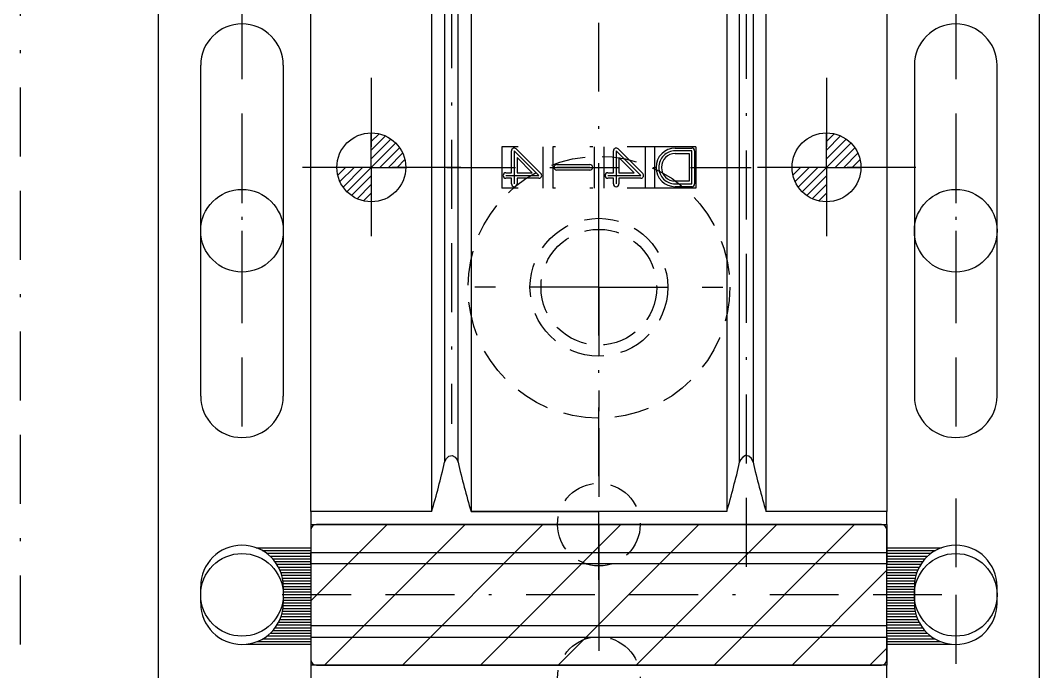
# Model space of a CAD drawing. Extents: x -430 to 437, y -440 to 538.
# Drawn here: x 216.33 to 253.33, y -135.19 to -111.57 of the extents above; entities that cross this region are included whole.
import ezdxf

# ---------------------------------------------------------------- set-up
doc = ezdxf.new("R2010")
doc.units = 0
for name, pattern in [('BORDER', [8.75, 2.5, -1.25, 2.5, -1.25, 0, -1.25]), ('DIVIDE', [6.25, 2.5, -1.25, 0, -1.25, 0, -1.25]), ('HIDDEN', [1.875, 1.25, -0.625])]:
    doc.linetypes.add(name, pattern=pattern)
for name, color, linetype in [('1', 7, 'CONTINUOUS'), ('100', 7, 'CONTINUOUS'), ('2', 7, 'CONTINUOUS'), ('200', 7, 'CONTINUOUS')]:
    doc.layers.add(name, color=color, linetype=linetype)

msp = doc.modelspace()

# ---------------------------------------------------------------- linework, layer by layer
at = {"layer": '1', "color": 141, "linetype": 'BORDER'}
for p, q in [((216.3318, -394.6018), (216.3318, 13.3982)), ((216.3318, -394.6018), (216.3318, 13.3982)), ((237.3318, -131.8538), (237.3318, -97.5477)), ((224.3768, -111.1986), (224.3768, -127.1986)), ((250.2868, -111.1986), (250.2868, -127.1986)), ((229.0698, -113.6498), (229.0698, -116.8998)), ((245.5938, -113.6498), (245.5938, -116.8998)), ((224.3768, -115.6986), (224.3768, -119.1986)), ((250.2868, -115.6986), (250.2868, -119.1986)), ((229.0698, -116.8998), (225.8198, -116.8998)), ((232.3198, -116.8998), (229.0698, -116.8998)), ((229.0698, -116.8998), (229.0698, -120.1498)), ((231.8068, -116.8998), (242.8568, -116.8998)), ((245.5938, -116.8998), (242.3438, -116.8998)), ((248.8438, -116.8998), (245.5938, -116.8998)), ((245.5938, -116.8998), (245.5938, -120.1498)), ((224.3768, -119.1986), (224.3768, -122.6986)), ((250.2868, -119.1986), (250.2868, -122.6986)), ((237.3318, -126.3538), (237.3318, -129.8538)), ((250.2868, -128.9038), (250.2868, -132.4038)), ((237.3318, -129.8538), (233.8318, -129.8538)), ((240.8318, -129.8538), (237.3318, -129.8538)), ((237.3318, -129.8538), (237.3318, -133.3538)), ((237.3318, -131.9215), (237.3318, -135.4215)), ((237.3318, -131.9338), (237.3318, -174.5918)), ((249.7868, -132.4038), (224.8768, -132.4038)), ((250.2868, -132.4038), (250.2868, -135.9038))]:
    msp.add_line(p, q, dxfattribs=at)
at = {"layer": '1', "color": 71, "linetype": 'CONTINUOUS'}
for p, q in [((221.3318, -107.0058), (221.3318, -160.3718)), ((253.3318, -160.3718), (253.3318, -107.0058))]:
    msp.add_line(p, q, dxfattribs=at)
at = {"layer": '1', "color": 7, "linetype": 'CONTINUOUS'}
for p, q in [((226.8768, -129.3862), (226.8768, -109.0111)), ((247.7868, -109.0111), (247.7868, -129.3862)), ((231.2628, -129.3862), (226.8768, -129.3862)), ((226.8768, -129.3862), (226.8768, -129.8538)), ((241.9728, -129.3862), (232.6908, -129.3862)), ((247.7868, -129.3862), (243.4008, -129.3862)), ((247.7868, -129.8538), (247.7868, -129.3862)), ((226.8768, -129.8538), (247.7868, -129.8538)), ((226.8768, -129.8538), (226.8768, -130.8738)), ((247.7868, -129.8538), (247.7868, -130.8738)), ((226.8768, -131.2818), (226.8768, -130.8738)), ((226.8768, -130.8738), (247.7868, -130.8738)), ((247.7868, -130.8738), (247.7868, -131.2818)), ((247.7868, -131.2818), (226.8768, -131.2818)), ((247.7868, -133.5258), (226.8768, -133.5258)), ((226.8768, -133.5258), (226.8768, -133.9338)), ((247.7868, -133.9338), (247.7868, -133.5258)), ((226.8768, -133.9338), (247.7868, -133.9338)), ((226.8768, -133.9338), (226.8768, -134.9538)), ((247.7868, -133.9338), (247.7868, -134.9538)), ((247.7868, -134.9538), (226.8768, -134.9538)), ((226.8768, -134.9538), (226.8768, -135.4215)), ((247.7868, -135.4215), (247.7868, -134.9538))]:
    msp.add_line(p, q, dxfattribs=at)
at = {"layer": '1', "color": 254, "linetype": 'CONTINUOUS'}
for p, q in [((222.8768, -125.1986), (222.8768, -113.1986)), ((225.8768, -113.1986), (225.8768, -125.1986)), ((248.7868, -113.1986), (248.7868, -125.1986)), ((251.7868, -125.1986), (251.7868, -113.1986)), ((222.8768, -132.7038), (222.8768, -132.1038)), ((225.8768, -132.1038), (225.8768, -132.7038)), ((248.7868, -132.1038), (248.7868, -132.7038)), ((251.7868, -132.7038), (251.7868, -132.1038))]:
    msp.add_line(p, q, dxfattribs=at)
at = {"layer": '1', "color": 121, "linetype": 'CONTINUOUS'}
for p, q in [((229.0698, -116.8998), (229.0698, -115.6498)), ((229.3504, -115.6817), (229.0698, -115.9623)), ((229.5841, -115.7605), (229.0698, -116.2748)), ((245.5938, -116.8998), (245.5938, -115.6498)), ((245.8744, -115.6817), (245.5938, -115.9623)), ((246.1081, -115.7605), (245.5938, -116.2748)), ((229.7835, -115.8736), (229.0698, -116.5873)), ((229.9537, -116.016), (229.0698, -116.8998)), ((246.3075, -115.8736), (245.5938, -116.5873)), ((246.4777, -116.016), (245.5938, -116.8998)), ((230.096, -116.1861), (229.3823, -116.8998)), ((230.2091, -116.3855), (229.6948, -116.8998)), ((246.62, -116.1861), (245.9063, -116.8998)), ((246.7331, -116.3855), (246.2188, -116.8998)), ((229.0698, -116.8998), (227.8198, -116.8998)), ((227.8517, -117.1804), (228.1323, -116.8998)), ((227.9305, -117.4141), (228.4448, -116.8998)), ((228.0436, -117.6135), (228.7573, -116.8998)), ((228.1859, -117.7837), (229.0698, -116.8998)), ((229.0698, -116.8998), (230.3198, -116.8998)), ((229.0698, -116.8998), (229.0698, -118.1498)), ((230.2879, -116.6192), (230.0073, -116.8998)), ((245.5938, -116.8998), (244.3438, -116.8998)), ((244.3757, -117.1804), (244.6563, -116.8998)), ((244.4545, -117.4141), (244.9688, -116.8998)), ((244.5676, -117.6135), (245.2813, -116.8998)), ((244.7099, -117.7837), (245.5938, -116.8998)), ((245.5938, -116.8998), (246.8438, -116.8998)), ((245.5938, -116.8998), (245.5938, -118.1498)), ((246.8119, -116.6192), (246.5313, -116.8998)), ((228.3561, -117.926), (229.0698, -117.2123)), ((244.8801, -117.926), (245.5938, -117.2123)), ((228.5555, -118.0391), (229.0698, -117.5248)), ((245.0795, -118.0391), (245.5938, -117.5248)), ((228.7892, -118.1179), (229.0698, -117.8373)), ((245.3132, -118.1179), (245.5938, -117.8373))]:
    msp.add_line(p, q, dxfattribs=at)
at = {"layer": '1', "color": 11, "linetype": 'CONTINUOUS'}
for p, q in [((226.8768, -132.622), (229.645, -129.8538)), ((227.3734, -134.9538), (232.4734, -129.8538)), ((230.2019, -134.9538), (235.3019, -129.8538)), ((233.0303, -134.9538), (238.1303, -129.8538)), ((235.8587, -134.9538), (240.9587, -129.8538)), ((238.6872, -134.9538), (243.7872, -129.8538)), ((241.5156, -134.9538), (246.6156, -129.8538)), ((244.344, -134.9538), (247.7868, -131.511)), ((247.1724, -134.9538), (247.7868, -134.3394))]:
    msp.add_line(p, q, dxfattribs=at)
at = {"layer": '1', "color": 91, "linetype": 'CONTINUOUS'}
for p, q in [((247.5868, -129.8538), (227.0768, -129.8538)), ((226.8768, -130.0538), (226.8768, -134.7538)), ((247.7868, -134.7538), (247.7868, -130.0538)), ((227.0768, -134.9538), (247.5868, -134.9538))]:
    msp.add_line(p, q, dxfattribs=at)
at = {"layer": '1', "color": 121, "linetype": 'CONTINUOUS'}
for centre in [(229.0698, -116.8998), (245.5938, -116.8998)]:
    msp.add_circle(centre, 1.25, dxfattribs=at)
at = {"layer": '1', "color": 121, "linetype": 'HIDDEN'}
msp.add_circle((237.3318, -121.2477), 4.75, dxfattribs=at)
at = {"layer": '1', "color": 254, "linetype": 'CONTINUOUS'}
for centre in [(224.3768, -119.1986), (250.2868, -119.1986), (224.3768, -132.4038), (250.2868, -132.4038)]:
    msp.add_circle(centre, 1.5, dxfattribs=at)
at = {"layer": '1', "color": 7, "linetype": 'HIDDEN'}
for centre in [(237.3318, -129.8538), (237.3318, -135.4215)]:
    msp.add_circle(centre, 1.5, dxfattribs=at)
at = {"layer": '1', "color": 254, "linetype": 'CONTINUOUS'}
for centre, start, end in [((224.3768, -113.1986), 0, 180), ((250.2868, -113.1986), 0, 180), ((224.3768, -125.1986), 180, 0), ((250.2868, -125.1986), 180, 0), ((224.3768, -132.1038), 0, 180), ((250.2868, -132.1038), 0, 180), ((224.3768, -132.7038), 180, 0), ((250.2868, -132.7038), 180, 0)]:
    msp.add_arc(centre, 1.5, start, end, dxfattribs=at)
at = {"layer": '1', "color": 91, "linetype": 'CONTINUOUS'}
for centre, start, end in [((227.0768, -130.0538), 90, 180), ((247.5868, -130.0538), 0, 90), ((227.0768, -134.7538), 180, 270), ((247.5868, -134.7538), 270, 0)]:
    msp.add_arc(centre, 0.2, start, end, dxfattribs=at)
at = {"layer": '100', "color": 213, "linetype": 'CONTINUOUS'}
for p, q in [((224.8926, -130.6953), (226.8768, -130.6953)), ((225.1101, -130.7953), (226.8768, -130.7953)), ((225.2653, -130.8953), (226.8768, -130.8953)), ((247.7868, -130.6953), (249.7711, -130.6953)), ((247.7868, -130.7953), (249.5535, -130.7953)), ((247.7868, -130.8953), (249.3983, -130.8953)), ((225.3873, -130.9953), (226.8768, -130.9953)), ((225.4872, -131.0953), (226.8768, -131.0953)), ((225.5704, -131.1953), (226.8768, -131.1953)), ((225.6403, -131.2953), (226.8768, -131.2953)), ((247.7868, -130.9953), (249.2763, -130.9953)), ((247.7868, -131.0953), (249.1765, -131.0953)), ((247.7868, -131.1953), (249.0933, -131.1953)), ((247.7868, -131.2953), (249.0234, -131.2953)), ((225.6989, -131.3953), (226.8768, -131.3953)), ((225.7478, -131.4953), (226.8768, -131.4953)), ((225.788, -131.5953), (226.8768, -131.5953)), ((225.8201, -131.6953), (226.8768, -131.6953)), ((247.7868, -131.3953), (248.9647, -131.3953)), ((247.7868, -131.4953), (248.9158, -131.4953)), ((247.7868, -131.5953), (248.8757, -131.5953)), ((247.7868, -131.6953), (248.8435, -131.6953)), ((225.8448, -131.7953), (226.8768, -131.7953)), ((225.8623, -131.8953), (226.8768, -131.8953)), ((225.8729, -131.9953), (226.8768, -131.9953)), ((247.7868, -131.7953), (248.8189, -131.7953)), ((247.7868, -131.8953), (248.8014, -131.8953)), ((247.7868, -131.9953), (248.7908, -131.9953)), ((225.8768, -132.0953), (226.8768, -132.0953)), ((225.8768, -132.1953), (226.8768, -132.1953)), ((225.8768, -132.2953), (226.8768, -132.2953)), ((225.8768, -132.3953), (226.8768, -132.3953)), ((247.7868, -132.0953), (248.7869, -132.0953)), ((247.7868, -132.1953), (248.7868, -132.1953)), ((247.7868, -132.2953), (248.7868, -132.2953)), ((247.7868, -132.3953), (248.7868, -132.3953)), ((225.874, -132.7953), (226.8768, -132.7953)), ((225.8768, -132.4953), (226.8768, -132.4953)), ((225.8768, -132.5953), (226.8768, -132.5953)), ((225.8768, -132.6953), (226.8768, -132.6953)), ((247.7868, -132.4953), (248.7868, -132.4953)), ((247.7868, -132.5953), (248.7868, -132.5953)), ((247.7868, -132.6953), (248.7868, -132.6953)), ((247.7868, -132.7953), (248.7896, -132.7953)), ((225.794, -133.1953), (226.8768, -133.1953)), ((225.8248, -133.0953), (226.8768, -133.0953)), ((225.8482, -132.9953), (226.8768, -132.9953)), ((225.8646, -132.8953), (226.8768, -132.8953)), ((247.7868, -132.8953), (248.7991, -132.8953)), ((247.7868, -132.9953), (248.8154, -132.9953)), ((247.7868, -133.0953), (248.8388, -133.0953)), ((247.7868, -133.1953), (248.8696, -133.1953)), ((225.651, -133.4953), (226.8768, -133.4953)), ((225.7079, -133.3953), (226.8768, -133.3953)), ((225.7553, -133.2953), (226.8768, -133.2953)), ((247.7868, -133.2953), (248.9084, -133.2953)), ((247.7868, -133.3953), (248.9557, -133.3953)), ((247.7868, -133.4953), (249.0126, -133.4953)), ((225.2881, -133.8953), (226.8768, -133.8953)), ((225.4058, -133.7953), (226.8768, -133.7953)), ((225.5024, -133.6953), (226.8768, -133.6953)), ((225.5832, -133.5953), (226.8768, -133.5953)), ((247.7868, -133.5953), (249.0805, -133.5953)), ((247.7868, -133.6953), (249.1612, -133.6953)), ((247.7868, -133.7953), (249.2579, -133.7953)), ((247.7868, -133.8953), (249.3756, -133.8953)), ((224.5367, -134.1953), (226.8768, -134.1953)), ((224.937, -134.0953), (226.8768, -134.0953)), ((225.1398, -133.9953), (226.8768, -133.9953)), ((247.7868, -133.9953), (249.5239, -133.9953)), ((247.7868, -134.0953), (249.7266, -134.0953)), ((247.7868, -134.1953), (250.127, -134.1953))]:
    msp.add_line(p, q, dxfattribs=at)
at = {"layer": '2', "color": 141, "linetype": 'BORDER'}
for p, q in [((231.9768, -107.0517), (231.9768, -126.1983)), ((242.6868, -131.3862), (242.6868, -107.0517)), ((237.3318, -121.2477), (237.3318, -116.7477)), ((237.3318, -121.2477), (232.8318, -121.2477)), ((237.3318, -121.2477), (241.8318, -121.2477)), ((237.3318, -121.2477), (237.3318, -125.7477))]:
    msp.add_line(p, q, dxfattribs=at)
at = {"layer": '2', "color": 7, "linetype": 'CONTINUOUS'}
for p, q in [((231.2628, -129.3862), (231.2628, -109.0111)), ((231.2628, -119.0103), (231.2628, -109.0923)), ((232.6908, -109.0923), (232.6908, -129.3862)), ((232.6908, -109.0923), (232.6908, -119.0103)), ((241.9728, -109.0923), (241.9728, -119.0103)), ((241.9728, -109.0923), (241.9728, -129.3862)), ((243.4008, -129.3862), (243.4008, -109.0111)), ((243.4008, -119.0103), (243.4008, -109.0923)), ((231.7328, -110.0412), (231.7328, -119.0103)), ((231.7328, -110.0412), (231.7328, -127.595)), ((232.2209, -119.0103), (232.2209, -110.0412)), ((232.2209, -127.595), (232.2209, -110.0412)), ((242.4428, -127.595), (242.4428, -110.0412)), ((242.4428, -119.0103), (242.4428, -110.0412)), ((242.9309, -110.0412), (242.9309, -127.595)), ((242.9309, -110.0412), (242.9309, -119.0103)), ((231.7328, -127.595), (231.7963, -127.4543)), ((231.7963, -127.4543), (231.8884, -127.3745)), ((231.8884, -127.3745), (232.0083, -127.3556)), ((232.0083, -127.3556), (232.1111, -127.4049)), ((232.1111, -127.4049), (232.1904, -127.5088)), ((232.1904, -127.5088), (232.2209, -127.595)), ((242.4732, -127.5088), (242.4428, -127.595)), ((242.5525, -127.4049), (242.4732, -127.5088)), ((242.6554, -127.3556), (242.5525, -127.4049)), ((242.7752, -127.3745), (242.6554, -127.3556)), ((242.8673, -127.4543), (242.7752, -127.3745)), ((242.9309, -127.595), (242.8673, -127.4543)), ((232.6908, -129.3862), (237.3318, -129.3862))]:
    msp.add_line(p, q, dxfattribs=at)
at = {"layer": '2', "color": 231, "linetype": 'HIDDEN'}
msp.add_circle((237.3318, -121.2477), 2.5, dxfattribs=at)
at = {"layer": '2', "color": 141, "linetype": 'HIDDEN'}
msp.add_circle((237.3318, -121.2477), 2.1, dxfattribs=at)
at = {"layer": '2', "color": 7, "linetype": 'CONTINUOUS'}
for centre, start, end in [((198.6145, -119.8548), 343.72524, 346.84522), ((265.3391, -119.8548), 193.15478, 196.27476), ((209.3245, -119.8548), 343.72524, 346.84522), ((276.0491, -119.8548), 193.15478, 196.27476)]:
    msp.add_arc(centre, 34.0109, start, end, dxfattribs=at)
at = {"layer": '200', "color": 7, "linetype": 'DIVIDE'}
for p, q in [((240.8568, -116.1498), (233.8068, -116.1498)), ((233.8068, -116.1498), (233.8068, -117.6498)), ((235.3068, -117.6498), (235.3068, -116.1498)), ((235.6568, -116.1498), (235.6568, -117.6498)), ((237.1568, -116.1498), (237.1568, -117.6498)), ((237.5068, -116.1498), (237.5068, -117.6498)), ((239.0068, -116.1498), (239.0068, -117.6498)), ((239.3568, -116.1498), (239.3568, -117.6498)), ((240.8568, -116.1498), (240.8568, -117.6498)), ((240.8568, -117.6498), (233.8068, -117.6498))]:
    msp.add_line(p, q, dxfattribs=at)
at = {"layer": '200', "color": 7, "linetype": 'CONTINUOUS'}
for p, q in [((234.1608, -117.0958), (234.1608, -116.2998)), ((234.3315, -116.2291), (235.2275, -117.1251)), ((234.3608, -116.5413), (234.3608, -117.0958)), ((234.9154, -117.0958), (234.3608, -116.5413)), ((237.8608, -117.0958), (237.8608, -116.2998)), ((238.0315, -116.2291), (238.9275, -117.1251)), ((238.0608, -116.5413), (238.0608, -117.0958)), ((238.6154, -117.0958), (238.0608, -116.5413)), ((240.1068, -116.1998), (240.7068, -116.1998)), ((240.1068, -116.3998), (240.6068, -116.3998)), ((240.6068, -116.3998), (240.6068, -117.3998)), ((240.8068, -116.2998), (240.8068, -117.4998)), ((235.8068, -116.7998), (237.0068, -116.7998)), ((233.9568, -117.0958), (234.1608, -117.0958)), ((234.3608, -117.0958), (234.9154, -117.0958)), ((237.0068, -116.9998), (235.8068, -116.9998)), ((237.6568, -117.0958), (237.8608, -117.0958)), ((238.0608, -117.0958), (238.6154, -117.0958)), ((234.1608, -117.2958), (233.9568, -117.2958)), ((234.1608, -117.4998), (234.1608, -117.2958)), ((235.1568, -117.2958), (234.3608, -117.2958)), ((234.3608, -117.2958), (234.3608, -117.4998)), ((237.8608, -117.2958), (237.6568, -117.2958)), ((237.8608, -117.4998), (237.8608, -117.2958)), ((238.8568, -117.2958), (238.0608, -117.2958)), ((238.0608, -117.2958), (238.0608, -117.4998)), ((240.6068, -117.3998), (240.1068, -117.3998)), ((240.7068, -117.5998), (240.1068, -117.5998))]:
    msp.add_line(p, q, dxfattribs=at)
at = {"layer": '200', "color": 91, "linetype": 'BORDER'}
for p, q in [((235.1568, -117.1958), (234.2608, -116.2999)), ((234.2608, -116.2999), (234.2608, -117.4998)), ((238.8568, -117.1958), (237.9608, -116.2999)), ((237.9608, -116.2999), (237.9608, -117.4998)), ((240.7068, -116.2998), (240.1069, -116.2998)), ((240.7068, -117.4998), (240.7068, -116.2998)), ((237.0068, -116.8998), (235.8068, -116.8998)), ((233.9568, -117.1958), (235.1568, -117.1958)), ((237.6568, -117.1958), (238.8568, -117.1958)), ((240.1069, -117.4998), (240.7068, -117.4998))]:
    msp.add_line(p, q, dxfattribs=at)
at = {"layer": '200', "color": 7, "linetype": 'CONTINUOUS'}
for centre, radius, start, end in [((234.2608, -116.2998), 0.1, 45, 180), ((237.9608, -116.2998), 0.1, 45, 180), ((240.1068, -116.8998), 0.7, 90, 270), ((240.1068, -116.8998), 0.5, 90, 270), ((240.7068, -116.2998), 0.1, 0, 90), ((235.8068, -116.8998), 0.1, 90, 270), ((237.0068, -116.8998), 0.1, 270, 90), ((233.9568, -117.1958), 0.1, 90, 270), ((235.1568, -117.1958), 0.1, 270, 45), ((237.6568, -117.1958), 0.1, 90, 270), ((238.8568, -117.1958), 0.1, 270, 45), ((234.2608, -117.4998), 0.1, 180, 0), ((237.9608, -117.4998), 0.1, 180, 0), ((240.7068, -117.4998), 0.1, 270, 0)]:
    msp.add_arc(centre, radius, start, end, dxfattribs=at)
at = {"layer": '200', "color": 91, "linetype": 'BORDER'}
msp.add_arc((240.1069, -116.8998), 0.6, 90, 270, dxfattribs=at)

doc.saveas('drawing.dxf')
